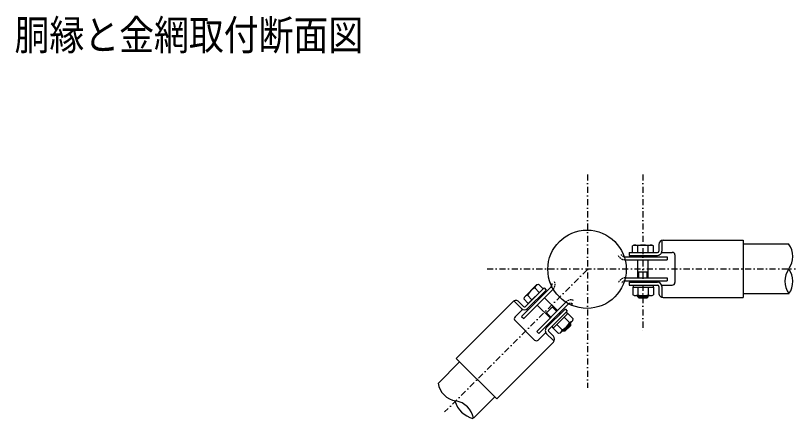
# Model space of a CAD drawing. Units: millimetres, scale not verified. Extents: x -4425 to 4425, y -3150 to 3150.
# Drawn here: x 586 to 1868, y 125 to 789 of the extents above; entities that cross this region are included whole.
import ezdxf
from ezdxf.enums import TextEntityAlignment as Align

# ---------------------------------------------------------------- set-up
doc = ezdxf.new("R2010")
doc.units = ezdxf.units.MM
doc.header["$LTSCALE"] = 20
for name, pattern in [('USER1', [1.01, 0.5, -0.25, 0.01, -0.25]), ('USER2', [0.1875, 0.125, -0.0625]), ('USER3', [0.26, 0.01, -0.25])]:
    doc.linetypes.add(name, pattern=pattern)
doc.layers.add('0-1_2', color=7, linetype='Continuous', lineweight=25)
doc.layers.add('0-2_1', color=7, linetype='Continuous', lineweight=25)
doc.styles.add('ＭＳ ゴシック', font='')
doc.styles.get('ＭＳ ゴシック').set_extended_font_data('MS Gothic')

msp = doc.modelspace()

# ---------------------------------------------------------------- linework, layer by layer
at = {"layer": '0-1_2'}
for p, q in [((1602.88, 410.78), (1600.59, 409.45)), ((1602.88, 410.78), (1600.59, 409.45)), ((1602.88, 410.78), (1632.58, 410.78)), ((1602.88, 410.78), (1632.58, 410.78)), ((1632.58, 410.78), (1634.87, 409.45)), ((1632.58, 410.78), (1634.87, 409.45)), ((1600.59, 398.78), (1600.59, 409.45)), ((1604.87, 398.78), (1639.16, 398.78)), ((1604.87, 398.78), (1639.16, 398.78)), ((1609.16, 398.78), (1609.16, 409.45)), ((1626.3, 398.78), (1626.3, 409.45)), ((1634.87, 398.78), (1634.87, 409.45)), ((1609.16, 391.71), (1609.16, 393.85)), ((1609.16, 391.71), (1609.16, 393.85)), ((1609.16, 356.78), (1609.16, 386.78)), ((1626.3, 391.71), (1626.3, 393.85)), ((1626.3, 391.71), (1626.3, 393.85)), ((1626.3, 356.78), (1626.3, 386.78)), ((1609.16, 366.63), (1626.3, 366.63)), ((1443.11, 345.69), (1445.67, 346.38)), ((1443.11, 345.69), (1445.67, 346.38)), ((1453.22, 338.83), (1445.67, 346.38)), ((1453.22, 338.83), (1445.67, 346.38)), ((1609.16, 349.71), (1609.16, 351.85)), ((1609.16, 349.71), (1609.16, 351.85)), ((1626.3, 349.71), (1626.3, 351.85)), ((1626.3, 349.71), (1626.3, 351.85)), ((1422.11, 324.7), (1443.11, 345.69)), ((1422.11, 324.7), (1443.11, 345.69)), ((1428.97, 314.59), (1453.22, 338.83)), ((1428.97, 314.59), (1453.22, 338.83)), ((1447.15, 332.77), (1439.61, 340.32)), ((1447.15, 332.77), (1439.61, 340.32)), ((1600.76, 341.31), (1635.04, 341.31)), ((1600.76, 341.31), (1600.76, 328.92)), ((1600.76, 341.31), (1635.04, 341.31)), ((1609.33, 341.31), (1609.33, 328.92)), ((1626.47, 341.31), (1626.47, 328.92)), ((1635.04, 341.31), (1635.04, 328.92)), ((1422.11, 324.7), (1421.42, 322.14)), ((1422.11, 324.7), (1421.42, 322.14)), ((1428.97, 314.59), (1421.42, 322.13)), ((1428.97, 314.59), (1421.42, 322.13)), ((1435.03, 320.65), (1427.49, 328.2)), ((1435.03, 320.65), (1427.49, 328.2)), ((1452.31, 327.62), (1450.79, 329.13)), ((1452.31, 327.62), (1450.79, 329.13)), ((1477, 302.92), (1455.79, 324.13)), ((1477, 302.92), (1455.79, 324.13)), ((1603.05, 327.59), (1600.76, 328.92)), ((1603.05, 327.59), (1600.76, 328.92)), ((1609.16, 325.49), (1609.16, 327.59)), ((1609.16, 325.49), (1609.16, 327.59)), ((1609.16, 325.49), (1626.3, 325.49)), ((1610.87, 323.78), (1624.59, 323.78)), ((1624.59, 323.78), (1626.3, 325.49)), ((1624.59, 323.78), (1626.3, 325.49)), ((1626.3, 325.49), (1626.3, 327.59)), ((1626.3, 325.49), (1626.3, 327.59)), ((1632.74, 327.59), (1635.04, 328.92)), ((1440.18, 315.5), (1438.67, 317.01)), ((1440.18, 315.5), (1438.67, 317.01)), ((1464.88, 290.8), (1443.67, 312.01)), ((1464.88, 290.8), (1443.67, 312.01)), ((1457.76, 297.92), (1469.88, 310.04)), ((1457.76, 297.92), (1469.88, 310.04)), ((1469.88, 273.92), (1494.12, 298.16)), ((1469.88, 273.92), (1494.12, 298.16)), ((1482, 297.92), (1480.49, 299.44)), ((1482, 297.92), (1480.49, 299.44)), ((1494.12, 298.16), (1502.88, 289.4)), ((1494.12, 298.16), (1502.88, 289.4)), ((1469.88, 285.8), (1468.37, 287.31)), ((1469.88, 285.8), (1468.37, 287.31)), ((1488.06, 292.1), (1496.82, 283.34)), ((1488.06, 292.1), (1496.82, 283.34)), ((1469.88, 273.92), (1478.64, 265.16)), ((1469.88, 273.92), (1478.64, 265.16)), ((1475.94, 279.98), (1484.7, 271.22)), ((1475.94, 279.98), (1484.7, 271.22)), ((1486.85, 268.83), (1485.52, 270.16)), ((1486.85, 268.83), (1485.52, 270.16)), ((1486.85, 268.83), (1498.97, 280.95)), ((1486.85, 268.83), (1498.97, 280.95)), ((1489.28, 268.83), (1498.97, 278.53)), ((1489.28, 268.83), (1498.97, 278.53)), ((1481.2, 265.84), (1478.64, 265.16)), ((1481.2, 265.84), (1478.64, 265.16)), ((1489.28, 268.83), (1484.18, 268.83)), ((1489.28, 268.83), (1484.18, 268.83))]:
    msp.add_line(p, q, dxfattribs=at)
at = {"layer": '0-1_2', "color": 4}
for p, q in [((1610.87, 356.78), (1610.87, 366.63)), ((1624.59, 356.78), (1624.59, 366.63)), ((1610.87, 349.71), (1610.87, 351.85)), ((1610.87, 349.71), (1610.87, 351.85)), ((1624.59, 349.71), (1624.59, 351.85)), ((1624.59, 349.71), (1624.59, 351.85)), ((1610.87, 323.78), (1610.87, 327.59)), ((1610.87, 323.78), (1610.87, 327.59)), ((1624.59, 323.78), (1624.59, 327.59)), ((1624.59, 323.78), (1624.59, 327.59)), ((1475.79, 301.71), (1468.67, 308.83)), ((1475.79, 301.71), (1468.67, 308.83)), ((1466.09, 292.01), (1458.97, 299.13)), ((1466.09, 292.01), (1458.97, 299.13)), ((1480.79, 296.71), (1479.28, 298.22)), ((1480.79, 296.71), (1479.28, 298.22)), ((1471.09, 287.01), (1469.58, 288.53)), ((1471.09, 287.01), (1469.58, 288.53)), ((1489.28, 268.83), (1486.73, 271.37)), ((1489.28, 268.83), (1486.73, 271.37)), ((1498.97, 278.53), (1496.43, 281.07)), ((1498.97, 278.53), (1496.43, 281.07))]:
    msp.add_line(p, q, dxfattribs=at)
at = {"layer": '0-1_2'}
for points in [[(1603.05, 327.59), (1632.74, 327.59), (1635.04, 328.92)], [(1481.2, 265.84), (1502.2, 286.84), (1502.88, 289.4)], [(1481.2, 265.84), (1502.2, 286.84), (1502.88, 289.4)], [(1498.97, 278.53), (1498.97, 280.95), (1497.64, 282.28)], [(1498.97, 278.53), (1498.97, 280.95), (1497.64, 282.28)]]:
    msp.add_lwpolyline(points, dxfattribs=at)
for centre, radius, start, end in [((1602.88, 395.28), 15.5, 66.11754, 90), ((1602.88, 395.28), 15.5, 66.11754, 90), ((1617.73, 382.4), 28.37, 72.41836, 107.5858), ((1617.73, 382.4), 28.37, 72.41836, 107.5858), ((1632.58, 395.28), 15.5, 90, 113.88093), ((1632.58, 395.28), 15.5, 90, 113.88093), ((1452.67, 315.13), 28.37, 117.41808, 152.58563), ((1452.67, 315.13), 28.37, 117.41808, 152.58563), ((1454.06, 334.73), 15.5, 134.99994, 158.88132), ((1454.06, 334.73), 15.5, 134.99994, 158.88132), ((1433.07, 313.74), 15.5, 111.11787, 134.99994), ((1433.07, 313.74), 15.5, 111.11787, 134.99994), ((1603.05, 343.09), 15.5, 270, 293.88238), ((1617.9, 355.95), 28.36, 252.40607, 287.59442), ((1632.74, 343.09), 15.5, 246.11765, 270), ((1471.65, 296.39), 28.36, 297.40604, 332.59442), ((1471.65, 296.39), 28.36, 297.40604, 332.59442), ((1491.24, 297.8), 15.5, 291.11755, 315.00061), ((1491.24, 297.8), 15.5, 291.11755, 315.00061), ((1470.24, 276.8), 15.5, 314.99972, 338.88248), ((1470.24, 276.8), 15.5, 314.99972, 338.88248)]:
    msp.add_arc(centre, radius, start, end, dxfattribs=at)
at = {"layer": '0-2_1', "color": 4, "linetype": 'USER1'}
for p, q in [((1526.61, 527.13), (1526.61, 175.7)), ((1617.59, 527.1), (1617.59, 267.08)), ((1525.65, 370.27), (1291.45, 136.07)), ((1361.33, 371.81), (1868.41, 371.81))]:
    msp.add_line(p, q, dxfattribs=at)
at = {"layer": '0-2_1'}
for p, q in [((1643.83, 411.88), (1643.83, 400.95)), ((1643.83, 411.88), (1643.83, 400.95)), ((1648.66, 418.92), (1648.66, 400.92)), ((1648.66, 418.92), (1648.66, 400.92)), ((1650.81, 418.92), (1782.59, 418.92)), ((1782.59, 418.92), (1782.59, 324.63)), ((1782.59, 412.63), (1857.28, 412.63)), ((1595.18, 398.81), (1595.18, 393.88)), ((1595.18, 398.81), (1641.68, 398.81)), ((1648.76, 398.81), (1665.9, 398.81)), ((1586.69, 391.71), (1657.23, 391.71)), ((1586.69, 391.71), (1657.23, 391.71)), ((1587.5, 386.81), (1588.24, 386.81)), ((1587.5, 386.81), (1588.24, 386.81)), ((1588.15, 386.78), (1657.23, 386.78)), ((1588.15, 386.78), (1657.23, 386.78)), ((1595.09, 393.85), (1641.59, 393.85)), ((1657.23, 391.71), (1657.23, 386.78)), ((1657.23, 391.71), (1657.23, 386.78)), ((1670.18, 394.52), (1670.18, 349.09)), ((1587.3, 351.85), (1657.23, 351.85)), ((1588.53, 356.78), (1657.23, 356.78)), ((1595.09, 349.71), (1641.59, 349.71)), ((1595.09, 349.71), (1641.59, 349.71)), ((1595.18, 349.74), (1595.18, 344.81)), ((1595.18, 349.74), (1595.18, 344.81)), ((1657.23, 356.78), (1657.23, 351.85)), ((1418.12, 293.43), (1466.21, 341.52)), ((1418.12, 293.43), (1466.21, 341.52)), ((1421.6, 289.94), (1469.17, 337.51)), ((1421.6, 289.94), (1469.17, 337.51)), ((1424.33, 309.64), (1454.94, 340.25)), ((1424.33, 309.64), (1454.94, 340.25)), ((1427.81, 306.16), (1458.42, 336.76)), ((1427.81, 306.16), (1458.42, 336.76)), ((1454.98, 340.34), (1458.46, 336.85)), ((1454.98, 340.34), (1458.46, 336.85)), ((1469.21, 337.6), (1469.74, 338.12)), ((1469.21, 337.6), (1469.74, 338.12)), ((1595.18, 344.81), (1641.68, 344.81)), ((1595.18, 344.81), (1641.68, 344.81)), ((1601.41, 344.78), (1601.41, 341.31)), ((1601.41, 344.78), (1601.41, 341.31)), ((1634.2, 344.78), (1634.2, 341.31)), ((1634.2, 344.78), (1634.2, 341.31)), ((1643.83, 342.67), (1643.83, 331.74)), ((1643.83, 342.67), (1643.83, 331.74)), ((1648.66, 342.63), (1648.66, 324.63)), ((1648.66, 342.63), (1648.66, 324.63)), ((1648.75, 344.81), (1665.9, 344.81)), ((1648.75, 344.81), (1665.9, 344.81)), ((1609.16, 325.49), (1610.87, 323.78)), ((1650.81, 324.63), (1782.59, 324.63)), ((1782.59, 330.99), (1857.95, 330.99)), ((1310.38, 224.18), (1403.57, 317.37)), ((1405.13, 318.97), (1419.37, 304.73)), ((1405.13, 318.97), (1419.37, 304.73)), ((1413.61, 317.46), (1421.34, 309.73)), ((1413.61, 317.46), (1421.34, 309.73)), ((1442.81, 268.73), (1490.11, 316.03)), ((1442.81, 268.73), (1490.11, 316.03)), ((1446.3, 265.24), (1494.53, 313.47)), ((1446.3, 265.24), (1494.53, 313.47)), ((1407.21, 292.52), (1419.33, 304.64)), ((1407.21, 292.52), (1419.33, 304.64)), ((1459.03, 274.94), (1489.63, 305.55)), ((1459.03, 274.94), (1489.63, 305.55)), ((1462.51, 271.46), (1493.12, 302.07)), ((1462.51, 271.46), (1493.12, 302.07)), ((1470.16, 274.26), (1493.65, 297.75)), ((1470.16, 274.26), (1493.65, 297.75)), ((1489.68, 305.64), (1493.16, 302.15)), ((1489.68, 305.64), (1493.16, 302.15)), ((1491.23, 300.17), (1493.65, 297.75)), ((1491.23, 300.17), (1493.65, 297.75)), ((1407.25, 286.54), (1439.37, 254.42)), ((1407.25, 286.54), (1439.37, 254.42)), ((1418.12, 293.43), (1421.6, 289.94)), ((1418.12, 293.43), (1421.6, 289.94)), ((1467.74, 276.68), (1470.16, 274.26)), ((1467.74, 276.68), (1470.16, 274.26)), ((1442.81, 268.73), (1446.3, 265.24)), ((1442.81, 268.73), (1446.3, 265.24)), ((1445.39, 254.34), (1457.51, 266.46)), ((1445.39, 254.34), (1457.51, 266.46)), ((1457.55, 266.54), (1471.8, 252.3)), ((1457.55, 266.54), (1471.8, 252.3)), ((1462.55, 268.51), (1470.28, 260.79)), ((1462.55, 268.51), (1470.28, 260.79)), ((1377.05, 157.51), (1470.24, 250.7)), ((1316.11, 218.46), (1280.76, 183.11)), ((1310.38, 224.18), (1377.05, 157.51)), ((1373.84, 160.73), (1338.87, 125.76))]:
    msp.add_line(p, q, dxfattribs=at)
at = {"layer": '0-2_1', "linetype": 'USER2'}
msp.add_line((1490.15, 316.11), (1492.64, 318.6), dxfattribs=at)
msp.add_line((1490.15, 316.11), (1492.64, 318.6), dxfattribs=at)
at = {"layer": '0-2_1'}
msp.add_circle((1525.7, 371), 64.5, dxfattribs=at)
for centre, radius, start, end in [((1650.9, 411.88), 7.07, 90.00052, 180), ((1650.9, 411.88), 7.07, 90.00052, 180), ((1828.78, 391.87), 35.26, 324.9555, 36.07004), ((1641.68, 400.95), 2.14, 270, 0), ((1641.68, 400.95), 7.07, 269.99948, 0), ((1641.68, 400.95), 2.14, 270, 0), ((1641.68, 400.95), 7.07, 269.99948, 0), ((1665.9, 394.52), 4.29, 0, 90), ((1665.9, 394.52), 4.29, 0, 90), ((1887.38, 351.09), 36.14, 145.36917, 214.07781), ((1829.41, 350.95), 34.83, 324.72488, 36.41699), ((1641.68, 342.67), 7.07, 0, 90), ((1641.68, 342.67), 7.07, 0, 90), ((1665.9, 349.09), 4.29, 270, 0), ((1665.9, 349.09), 4.29, 270, 0), ((1641.68, 342.67), 2.14, 0, 90), ((1641.68, 342.67), 2.14, 0, 90), ((1650.9, 331.74), 7.07, 179.99895, 270), ((1650.9, 331.74), 7.07, 179.99895, 270), ((1408.61, 312.45), 7.07, 44.99933, 135.00059), ((1408.61, 312.45), 7.07, 44.99933, 135.00059), ((1422.86, 311.24), 2.14, 224.9914, 315.0022), ((1422.86, 311.24), 2.14, 224.9914, 315.0022), ((1422.86, 311.24), 7.07, 225.00072, 315.00003), ((1422.86, 311.24), 7.07, 225.00072, 315.00003), ((1410.28, 289.58), 4.29, 135.00102, 225.00115), ((1410.28, 289.58), 4.29, 135.00102, 225.00115), ((1464.07, 270.03), 7.07, 134.99928, 225.00006), ((1464.07, 270.03), 7.07, 134.99928, 225.00006), ((1464.07, 270.03), 2.14, 134.99994, 225.00006), ((1464.07, 270.03), 2.14, 134.99994, 225.00006), ((1465.28, 255.79), 7.07, 315.00003, 44.99933), ((1465.28, 255.79), 7.07, 315.00003, 44.99933), ((1442.4, 257.45), 4.29, 224.99898, 315.0011), ((1442.4, 257.45), 4.29, 224.99898, 315.0011), ((1315.5, 188.8), 35.21, 189.22292, 260.34412), ((1303.43, 118.81), 36.12, 10.98268, 79.45712), ((1347.84, 165.02), 40.93, 195.76767, 255.87137)]:
    msp.add_arc(centre, radius, start, end, dxfattribs=at)
at = {"layer": '0-2_1', "color": 4, "linetype": 'USER2'}
for centre, radius, start, end in [((1587.5, 398.16), 11.36, 203.73229, 270), ((1587.5, 398.16), 11.36, 203.73229, 270), ((1587.5, 398.16), 6.43, 203.73229, 270), ((1587.5, 398.16), 6.43, 203.73229, 270), ((1461.71, 346.15), 6.43, 315.00073, 21.26804), ((1461.71, 346.15), 11.36, 314.99756, 21.26834), ((1461.71, 346.15), 11.36, 314.99756, 21.26834), ((1588.18, 345.45), 11.36, 90, 157.76007), ((1588.18, 345.45), 11.36, 90, 157.76007), ((1588.18, 345.45), 6.43, 90, 157.76007), ((1588.18, 345.45), 6.43, 90, 157.76007), ((1499.27, 309.17), 11.36, 69.57436, 135.84515), ((1498.5, 308.39), 6.43, 67.2384, 135.00067)]:
    msp.add_arc(centre, radius, start, end, dxfattribs=at)
at = {"layer": '0-2_1', "color": 4, "linetype": 'USER3'}
for centre, start, end in [((1461.71, 346.15), 315.00073, 21.26804), ((1498.5, 308.39), 67.2384, 135.00067)]:
    msp.add_arc(centre, 6.43, start, end, dxfattribs=at)

# ---------------------------------------------------------------- texts
at = {"layer": '0-2_1', "color": 4, "style": 'ＭＳ ゴシック', "width": 0.85}
msp.add_text('胴縁と金網取付断面図', height=49.48, dxfattribs=at).set_placement((583.87, 717.25), align=Align.BOTTOM_LEFT)

doc.saveas('drawing.dxf')
